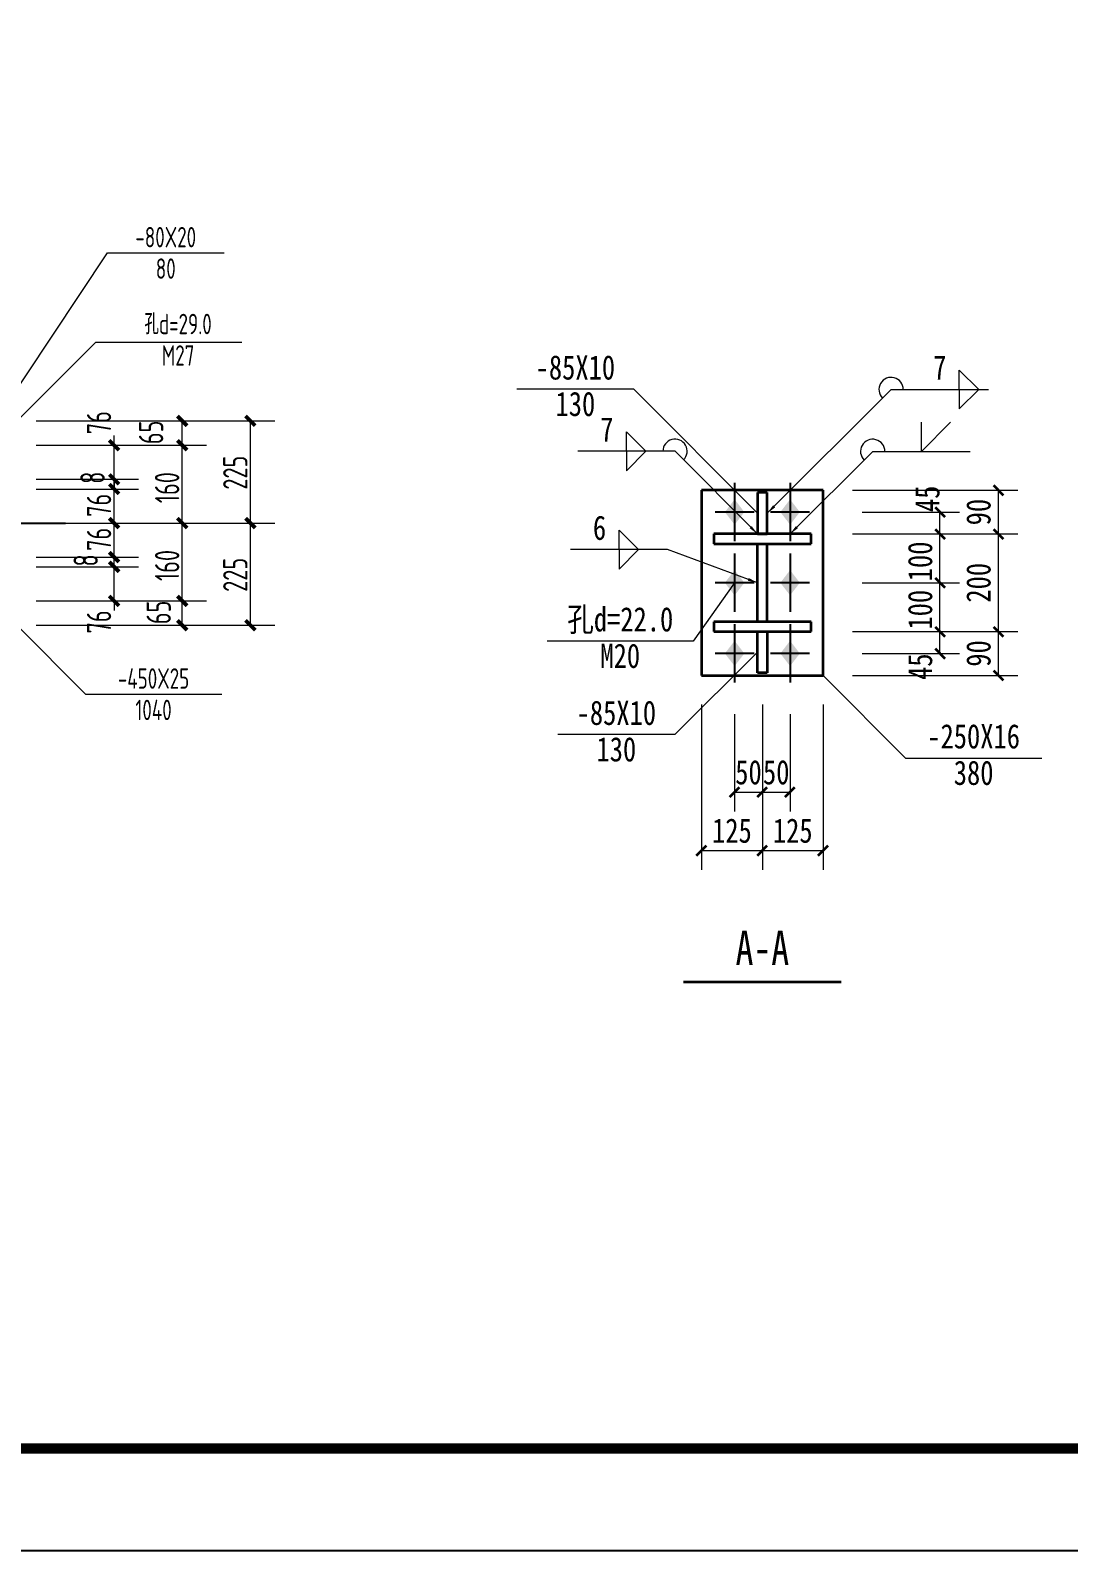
# Model space of a CAD drawing. Extents: x 19118 to 566552, y -1188739 to 92943.
# Drawn here: x 114376 to 125045, y -1057232 to -1041610 of the extents above; entities that cross this region are included whole.
import ezdxf
from ezdxf.enums import TextEntityAlignment as Align

# ---------------------------------------------------------------- set-up
doc = ezdxf.new("R2010")
doc.units = 0
doc.header["$LTSCALE"] = 1000
doc.header["$MEASUREMENT"] = 0
doc.linetypes.add('线型2', pattern=[5, 3, -2])
doc.layers.get('0').update_dxf_attribs({"linetype": 'CONTINUOUS'})
doc.layers.add('10', color=7, linetype='CONTINUOUS')
doc.layers.add('PUB_TITLE', color=4, linetype='CONTINUOUS')
for name, color, linetype, lineweight in [('尺寸标注', 9, 'CONTINUOUS', 18), ('层10', 7, 'CONTINUOUS', 35), ('层1000', 2, 'CONTINUOUS', 35), ('焊缝标注', 9, 'CONTINUOUS', 18), ('螺栓孔标注', 9, 'CONTINUOUS', 18), ('钢板标注', 9, 'CONTINUOUS', 18)]:
    doc.layers.add(name, color=color, linetype=linetype, lineweight=lineweight)
doc.styles.add('PkpmHz', font='Pkpmeng', dxfattribs={"width": 0.7, "bigfont": 'hztxt'})
doc.styles.add('宋体', font='SimSun.ttf', dxfattribs={"width": 0.8})

msp = doc.modelspace()

# ---------------------------------------------------------------- hatches: boundary and pattern name
at = {"layer": '层10'}
for points in [[(121612.57, -1046429.58), (121512.57, -1046559.58), (121612.57, -1046689.58), (121712.57, -1046559.58), (121612.57, -1046429.58)], [(122182.57, -1046429.58), (122082.57, -1046559.58), (122182.57, -1046689.58), (122282.57, -1046559.58), (122182.57, -1046429.58)], [(121612.57, -1047156.17), (121512.57, -1047286.17), (121612.57, -1047416.17), (121712.57, -1047286.17), (121612.57, -1047156.17)], [(122182.57, -1047156.17), (122082.57, -1047286.17), (122182.57, -1047416.17), (122282.57, -1047286.17), (122182.57, -1047156.17)], [(121612.57, -1047882.77), (121512.57, -1048012.77), (121612.57, -1048142.77), (121712.57, -1048012.77), (121612.57, -1047882.77)], [(122182.57, -1047882.77), (122082.57, -1048012.77), (122182.57, -1048142.77), (122282.57, -1048012.77), (122182.57, -1047882.77)]]:
    msp.add_hatch(color=1, dxfattribs=at).paths.add_polyline_path(points)
at = {"layer": '焊缝标注'}
for points in [[(121947.57, -1046572.08), (122028.92, -1046512.01), (122007.71, -1046490.78), (121947.57, -1046572.08)], [(121847.57, -1046784.58), (121787.57, -1046703.19), (121766.33, -1046724.38), (121847.57, -1046784.58)], [(122182.57, -1046784.58), (122263.92, -1046724.51), (122242.71, -1046703.28), (122182.57, -1046784.58)], [(121847.57, -1047286.17), (121758.97, -1047237.45), (121748.57, -1047265.6), (121847.57, -1047286.17)]]:
    msp.add_hatch(color=256, dxfattribs=at).paths.add_polyline_path(points)

# ---------------------------------------------------------------- linework, layer by layer
at = {"color": 0, "linetype": 'ByBlock', "const_width": 40}
for points in [[(115986.48, -1045672.65), (115886.48, -1045572.65)], [(116686.48, -1045672.65), (116586.48, -1045572.65)], [(115186.48, -1045822.65), (115286.48, -1045922.65)], [(115886.48, -1045822.65), (115986.48, -1045922.65)], [(115986.48, -1045922.65), (115886.48, -1045822.65)], [(115286.48, -1046272.65), (115186.48, -1046172.65)], [(115286.48, -1046272.65), (115186.48, -1046172.65)], [(115186.48, -1046272.65), (115286.48, -1046372.65)], [(115286.48, -1046372.65), (115186.48, -1046272.65)], [(115186.48, -1046622.65), (115286.48, -1046722.65)], [(115286.48, -1046722.65), (115186.48, -1046622.65)], [(115886.48, -1046622.65), (115986.48, -1046722.65)], [(115986.48, -1046722.65), (115886.48, -1046622.65)], [(116586.48, -1046622.65), (116686.48, -1046722.65)], [(116686.48, -1046722.65), (116586.48, -1046622.65)], [(115186.48, -1046972.65), (115286.48, -1047072.65)], [(115286.48, -1047072.65), (115186.48, -1046972.65)], [(115186.48, -1047072.65), (115286.48, -1047172.65)], [(115186.48, -1047072.65), (115286.48, -1047172.65)], [(115286.48, -1047522.65), (115186.48, -1047422.65)], [(115886.48, -1047422.65), (115986.48, -1047522.65)], [(115986.48, -1047522.65), (115886.48, -1047422.65)], [(115886.48, -1047672.65), (115986.48, -1047772.65)], [(116586.48, -1047672.65), (116686.48, -1047772.65)]]:
    msp.add_lwpolyline(points, dxfattribs=at)
at = {"layer": '10', "color": 7, "linetype": '线型2', "ltscale": 100}
msp.add_line((108536.48, -1046672.65), (114736.48, -1046672.65), dxfattribs=at)
at = {"layer": 'PUB_TITLE'}
msp.add_lwpolyline([(77811.65, -1057232.25), (210216.65, -1057232.25), (210216.65, -994862.25), (77811.65, -994862.25)], close=True, dxfattribs=at)
at = {"layer": 'PUB_TITLE', "const_width": 105}
msp.add_lwpolyline([(80436.65, -1056182.25), (209166.65, -1056182.25), (209166.65, -995912.25), (80436.65, -995912.25)], close=True, dxfattribs=at)
at = {"layer": '尺寸标注', "linetype": 'Continuous'}
for p, q in [((114436.48, -1045622.65), (116886.48, -1045622.65)), ((114436.48, -1045622.65), (116186.48, -1045622.65)), ((115236.48, -1045872.65), (115236.48, -1045772.65)), ((115936.48, -1045872.65), (115936.48, -1045622.65)), ((116636.48, -1046672.65), (116636.48, -1045622.65)), ((114436.48, -1045872.65), (116186.48, -1045872.65)), ((114436.48, -1045872.65), (116186.48, -1045872.65)), ((114436.48, -1045872.65), (115486.48, -1045872.65)), ((115236.48, -1046222.65), (115236.48, -1045872.65)), ((115936.48, -1046672.65), (115936.48, -1045872.65)), ((114436.48, -1046222.65), (115486.48, -1046222.65)), ((114436.48, -1046222.65), (115486.48, -1046222.65)), ((115236.48, -1046222.65), (115236.48, -1046322.65)), ((115236.48, -1046322.65), (115236.48, -1046222.65)), ((114436.48, -1046322.65), (115486.48, -1046322.65)), ((114436.48, -1046322.65), (115486.48, -1046322.65)), ((115236.48, -1046672.65), (115236.48, -1046322.65)), ((114436.48, -1046672.65), (116886.48, -1046672.65)), ((114436.48, -1046672.65), (116886.48, -1046672.65)), ((114436.48, -1046672.65), (116186.48, -1046672.65)), ((114436.48, -1046672.65), (116186.48, -1046672.65)), ((114436.48, -1046672.65), (115486.48, -1046672.65)), ((114436.48, -1046672.65), (115486.48, -1046672.65)), ((115236.48, -1047022.65), (115236.48, -1046672.65)), ((115936.48, -1047472.65), (115936.48, -1046672.65)), ((116636.48, -1047722.65), (116636.48, -1046672.65)), ((114436.48, -1047022.65), (115486.48, -1047022.65)), ((114436.48, -1047022.65), (115486.48, -1047022.65)), ((115236.48, -1047122.65), (115236.48, -1047022.65)), ((115236.48, -1047122.65), (115236.48, -1047022.65)), ((114436.48, -1047122.65), (115486.48, -1047122.65)), ((114436.48, -1047122.65), (115486.48, -1047122.65)), ((115236.48, -1047472.65), (115236.48, -1047122.65)), ((114436.48, -1047472.65), (116186.48, -1047472.65)), ((114436.48, -1047472.65), (116186.48, -1047472.65)), ((114436.48, -1047472.65), (115486.48, -1047472.65)), ((115236.48, -1047472.65), (115236.48, -1047572.65)), ((115936.48, -1047722.65), (115936.48, -1047472.65)), ((114436.48, -1047722.65), (116886.48, -1047722.65)), ((114436.48, -1047722.65), (116186.48, -1047722.65))]:
    msp.add_line(p, q, dxfattribs=at)
at = {"layer": '尺寸标注', "lineweight": 9}
for p, q in [((122822.57, -1046334.58), (124522.57, -1046334.58)), ((124322.57, -1046784.58), (124322.57, -1046334.58)), ((122922.57, -1046559.58), (123922.57, -1046559.58)), ((123722.57, -1046784.58), (123722.57, -1046559.58)), ((122822.57, -1046784.58), (124522.57, -1046784.58)), ((122822.57, -1046784.58), (124522.57, -1046784.58)), ((122922.57, -1046784.58), (123922.57, -1046784.58)), ((122922.57, -1046784.58), (123922.57, -1046784.58)), ((123722.57, -1047109.58), (123722.57, -1046784.58)), ((124322.57, -1047787.77), (124322.57, -1046784.58)), ((123722.57, -1047286.17), (123722.57, -1047109.58)), ((122922.57, -1047286.17), (123922.57, -1047286.17)), ((122922.57, -1047286.17), (123922.57, -1047286.17)), ((123722.57, -1047787.77), (123722.57, -1047286.17)), ((122822.57, -1047787.77), (124522.57, -1047787.77)), ((122822.57, -1047787.77), (124522.57, -1047787.77)), ((122922.57, -1047787.77), (123922.57, -1047787.77)), ((122922.57, -1047787.77), (123922.57, -1047787.77)), ((123722.57, -1048012.77), (123722.57, -1047787.77)), ((124322.57, -1048237.77), (124322.57, -1047787.77)), ((122922.57, -1048012.77), (123922.57, -1048012.77)), ((122822.57, -1048237.77), (124522.57, -1048237.77)), ((121272.57, -1048537.77), (121272.57, -1050237.77)), ((121897.57, -1048537.77), (121897.57, -1050237.77)), ((121897.57, -1048537.77), (121897.57, -1050237.77)), ((122522.57, -1048537.77), (122522.57, -1050237.77)), ((121612.57, -1048637.77), (121612.57, -1049637.77)), ((121897.57, -1048637.77), (121897.57, -1049637.77)), ((121897.57, -1048637.77), (121897.57, -1049637.77)), ((122182.57, -1048637.77), (122182.57, -1049637.77)), ((121612.57, -1049437.77), (121897.57, -1049437.77)), ((121897.57, -1049437.77), (122182.57, -1049437.77)), ((121272.57, -1050037.77), (121897.57, -1050037.77)), ((121897.57, -1050037.77), (122522.57, -1050037.77))]:
    msp.add_line(p, q, dxfattribs=at)
at = {"layer": '尺寸标注', "lineweight": 35}
for p, q in [((124272.57, -1046284.58), (124372.57, -1046384.58)), ((123672.57, -1046509.58), (123772.57, -1046609.58)), ((123672.57, -1046734.58), (123772.57, -1046834.58)), ((123672.57, -1046734.58), (123772.57, -1046834.58)), ((124272.57, -1046734.58), (124372.57, -1046834.58)), ((124272.57, -1046734.58), (124372.57, -1046834.58)), ((123672.57, -1047236.17), (123772.57, -1047336.17)), ((123672.57, -1047236.17), (123772.57, -1047336.17)), ((123672.57, -1047737.77), (123772.57, -1047837.77)), ((123672.57, -1047737.77), (123772.57, -1047837.77)), ((124272.57, -1047737.77), (124372.57, -1047837.77)), ((124272.57, -1047737.77), (124372.57, -1047837.77)), ((123672.57, -1047962.77), (123772.57, -1048062.77)), ((124272.57, -1048187.77), (124372.57, -1048287.77)), ((121562.57, -1049487.77), (121662.57, -1049387.77)), ((121847.57, -1049487.77), (121947.57, -1049387.77)), ((121847.57, -1049487.77), (121947.57, -1049387.77)), ((122132.57, -1049487.77), (122232.57, -1049387.77)), ((121222.57, -1050087.77), (121322.57, -1049987.77)), ((121847.57, -1050087.77), (121947.57, -1049987.77)), ((121847.57, -1050087.77), (121947.57, -1049987.77)), ((122472.57, -1050087.77), (122572.57, -1049987.77))]:
    msp.add_line(p, q, dxfattribs=at)
at = {"layer": '尺寸标注', "color": 3, "lineweight": 35}
for p, q in [((122397.57, -1046784.58), (121397.57, -1046784.58)), ((121397.57, -1046784.58), (121397.57, -1046884.58)), ((122397.57, -1046884.58), (122397.57, -1046784.58)), ((121397.57, -1046884.58), (122397.57, -1046884.58)), ((121847.57, -1047687.77), (121847.57, -1046884.58)), ((121947.57, -1047687.77), (121947.57, -1046884.58)), ((122397.57, -1047687.77), (121397.57, -1047687.77)), ((121397.57, -1047687.77), (121397.57, -1047787.77)), ((121397.57, -1047787.77), (122397.57, -1047787.77)), ((122397.57, -1047787.77), (122397.57, -1047687.77))]:
    msp.add_line(p, q, dxfattribs=at)
at = {"layer": '层10', "color": 9, "lineweight": 25}
for p, q in [((121612.57, -1046259.58), (121612.57, -1046859.58)), ((122182.57, -1046259.58), (122182.57, -1046859.58)), ((121812.57, -1046559.58), (121412.57, -1046559.58)), ((122382.57, -1046559.58), (121982.57, -1046559.58)), ((121612.57, -1046986.17), (121612.57, -1047586.17)), ((122182.57, -1046986.17), (122182.57, -1047586.17)), ((121812.57, -1047286.17), (121412.57, -1047286.17)), ((122382.57, -1047286.17), (121982.57, -1047286.17)), ((121612.57, -1047712.77), (121612.57, -1048312.77)), ((122182.57, -1047712.77), (122182.57, -1048312.77)), ((121812.57, -1048012.77), (121412.57, -1048012.77)), ((122382.57, -1048012.77), (121982.57, -1048012.77))]:
    msp.add_line(p, q, dxfattribs=at)
at = {"layer": '层10'}
msp.add_line((121087.57, -1051387.77), (122707.57, -1051387.77), dxfattribs=at)
at = {"layer": '层1000'}
for p, q in [((122522.57, -1046334.58), (121272.57, -1046334.58)), ((121272.57, -1046334.58), (121272.57, -1048237.77)), ((121947.57, -1046359.58), (121847.57, -1046359.58)), ((121847.57, -1046359.58), (121847.57, -1046784.58)), ((121947.57, -1046784.58), (121947.57, -1046359.58)), ((122522.57, -1048237.77), (122522.57, -1046334.58)), ((121847.57, -1046784.58), (121947.57, -1046784.58)), ((121847.57, -1047787.77), (121947.57, -1047787.77)), ((121847.57, -1048212.77), (121847.57, -1047787.77)), ((121947.57, -1047787.77), (121947.57, -1048212.77)), ((121272.57, -1048237.77), (122522.57, -1048237.77)), ((121947.57, -1048212.77), (121847.57, -1048212.77))]:
    msp.add_line(p, q, dxfattribs=at)
at = {"layer": '焊缝标注'}
for p, q in [((123920.87, -1045099.79), (124120.87, -1045299.79)), ((123920.87, -1045299.79), (123920.87, -1045099.79)), ((121947.57, -1046572.08), (123220.87, -1045299.79)), ((123220.87, -1045299.79), (124220.87, -1045299.79)), ((123920.87, -1045499.79), (124120.87, -1045299.79)), ((123920.87, -1045299.79), (123920.87, -1045499.79)), ((120700.06, -1045935.04), (120500.06, -1045735.04)), ((120500.06, -1045935.04), (120500.06, -1045735.04)), ((123531.44, -1045936.39), (123531.44, -1045636.39)), ((123531.44, -1045936.39), (123831.44, -1045636.39)), ((121000.06, -1045935.04), (120000.06, -1045935.04)), ((120700.06, -1045935.04), (120500.06, -1046135.04)), ((120500.06, -1045935.04), (120500.06, -1046135.04)), ((121847.57, -1046784.58), (121000.06, -1045935.04)), ((122182.57, -1046784.58), (123031.44, -1045936.39)), ((123031.44, -1045936.39), (124031.44, -1045936.39)), ((120624.62, -1046945.26), (120424.62, -1046745.26)), ((120424.62, -1046945.26), (120424.62, -1046745.26)), ((120924.62, -1046945.26), (119924.62, -1046945.26)), ((120624.62, -1046945.26), (120424.62, -1047145.26)), ((120424.62, -1046945.26), (120424.62, -1047145.26)), ((121847.57, -1047286.17), (120924.62, -1046945.26))]:
    msp.add_line(p, q, dxfattribs=at)
for centre, start, end in [((123220.87, -1045299.79), 0, 224.977188), ((121000.06, -1045935.04), 314.931549, 180), ((123031.44, -1045936.39), 0, 224.977188)]:
    msp.add_arc(centre, 125, start, end, dxfattribs=at)
at = {"layer": '螺栓孔标注', "ltscale": 100}
for p, q in [((113986.48, -1045872.65), (115047.56, -1044812.42)), ((115047.56, -1044812.42), (116547.56, -1044812.42))]:
    msp.add_line(p, q, dxfattribs=at)
at = {"layer": '螺栓孔标注'}
for p, q in [((121612.57, -1047286.17), (121187.47, -1047886.19)), ((121187.47, -1047886.19), (119687.47, -1047886.19))]:
    msp.add_line(p, q, dxfattribs=at)
at = {"layer": '螺栓孔标注', "linetype": 'Continuous', "const_width": 10}
msp.add_lwpolyline([(121617.57, -1047286.17, 1), (121607.57, -1047286.17, 1)], format="xyb", close=True, dxfattribs=at)
at = {"layer": '钢板标注', "ltscale": 100}
for p, q in [((113986.48, -1045672.65), (115166.97, -1043896.12)), ((115166.97, -1043896.12), (116366.97, -1043896.12)), ((114236.48, -1047722.65), (114941.61, -1048431.73)), ((114941.61, -1048431.73), (116341.61, -1048431.73))]:
    msp.add_line(p, q, dxfattribs=at)
at = {"layer": '钢板标注'}
for p, q in [((120576.3, -1045297.77), (119376.3, -1045297.77)), ((121847.57, -1046572.08), (120576.3, -1045297.77)), ((121847.57, -1048000.27), (120997.36, -1048847.11)), ((122522.57, -1048237.77), (123368.73, -1049088.66)), ((120997.36, -1048847.11), (119797.36, -1048847.11)), ((123368.73, -1049088.66), (124768.73, -1049088.66))]:
    msp.add_line(p, q, dxfattribs=at)
at = {"layer": '钢板标注', "linetype": 'Continuous', "const_width": 10}
for points in [[(121852.57, -1046572.08, 1), (121842.57, -1046572.08, 1)], [(121852.57, -1048000.27, 1), (121842.57, -1048000.27, 1)], [(122527.57, -1048237.77, 1), (122517.57, -1048237.77, 1)]]:
    msp.add_lwpolyline(points, format="xyb", close=True, dxfattribs=at)

# ---------------------------------------------------------------- texts
at = {"layer": '尺寸标注'}
for s, rotation, style, width, p in [('76', 90, 'PkpmHz', 0.7, (115206.23, -1045760.09)), ('65', 90, 'PkpmHz', 0.7, (115741.3, -1045862.08)), ('225', 90, 'PkpmHz', 0.7, (116606.48, -1046329.38)), ('8', 90, 'PkpmHz', 0.7, (115139.49, -1046269.77)), ('160', 90, 'PkpmHz', 0.7, (115906.48, -1046467.85)), ('76', 90, 'PkpmHz', 0.7, (115206.48, -1046608.71)), ('45', 89.999998, '宋体', 0.8, (123717.57, -1046559.58)), ('76', 90, 'PkpmHz', 0.7, (115206.48, -1046958.71)), ('8', 90, 'PkpmHz', 0.7, (115069.45, -1047119.77)), ('160', 90, 'PkpmHz', 0.7, (115906.48, -1047267.85)), ('225', 90, 'PkpmHz', 0.7, (116606.48, -1047379.38)), ('65', 90, 'PkpmHz', 0.7, (115819.42, -1047712.08)), ('76', 90, 'PkpmHz', 0.7, (115206.23, -1047807.34))]:
    msp.add_text(s, height=250, rotation=rotation, dxfattribs=dict(at, style=style, width=width)).set_placement(p)
at = {"layer": '尺寸标注', "style": '宋体', "width": 0.8}
for s, p in [('90', (124317.57, -1046559.58)), ('100', (123717.57, -1047066.46)), ('200', (124317.57, -1047286.17)), ('100', (123717.57, -1047562.82)), ('90', (124317.57, -1048012.77))]:
    msp.add_text(s, height=250, rotation=89.999998, dxfattribs=at).set_placement(p, align=Align.BOTTOM_CENTER)
msp.add_text('45', height=250, rotation=89.999998, dxfattribs=at).set_placement((123717.57, -1048012.77), align=Align.BOTTOM_RIGHT)
for s, p in [('50', (121755.07, -1049432.77)), ('50', (122040.07, -1049432.77)), ('125', (121585.07, -1050032.77)), ('125', (122210.07, -1050032.77))]:
    msp.add_text(s, height=250, dxfattribs=at).set_placement(p, align=Align.BOTTOM_CENTER)
at = {"layer": '层10', "style": '宋体', "width": 0.771429}
msp.add_text('A-A', height=350, dxfattribs=at).set_placement((121897.57, -1051037.77), align=Align.MIDDLE_CENTER)
at = {"layer": '焊缝标注', "style": '宋体', "width": 0.8}
for s, p in [('7', (123720.87, -1045274.79)), ('7', (120300.06, -1045910.04)), ('6', (120224.62, -1046920.26))]:
    msp.add_text(s, height=250, dxfattribs=at).set_placement(p, align=Align.BOTTOM_CENTER)
at = {"layer": '螺栓孔标注', "color": 6, "style": 'PkpmHz', "width": 0.71}
msp.add_text('孔d=29.0', height=210, dxfattribs=at).set_placement((115893.59, -1044731.97), align=Align.CENTER)
msp.add_text('M27', height=210, dxfattribs=at).set_placement((115893.59, -1044845.2), align=Align.TOP_CENTER)
at = {"layer": '螺栓孔标注', "style": '宋体', "width": 0.8}
msp.add_text('孔d=22.0', height=250, dxfattribs=at).set_placement((120437.47, -1047861.19), align=Align.BOTTOM_CENTER)
msp.add_text('M20', height=250, dxfattribs=at).set_placement((120437.47, -1047911.19), align=Align.TOP_CENTER)
at = {"layer": '钢板标注', "style": 'PkpmHz', "width": 0.71}
for s, p in [('-80X20', (115766.97, -1043839.5)), ('-450X25', (115641.61, -1048375.11))]:
    msp.add_text(s, height=210, dxfattribs=at).set_placement(p, align=Align.CENTER)
at = {"layer": '钢板标注'}
for s, height, style, width, p in [('80', 210, 'PkpmHz', 0.71, (115766.97, -1043952.73)), ('130', 250, '宋体', 0.8, (119976.3, -1045322.77)), ('1040', 210, 'PkpmHz', 0.71, (115641.61, -1048488.34)), ('130', 250, '宋体', 0.8, (120397.36, -1048872.11)), ('380', 250, '宋体', 0.8, (124068.73, -1049113.66))]:
    msp.add_text(s, height=height, dxfattribs=dict(at, style=style, width=width)).set_placement(p, align=Align.TOP_CENTER)
at = {"layer": '钢板标注', "style": '宋体', "width": 0.8}
for s, p in [('-85X10', (119976.3, -1045272.77)), ('-85X10', (120397.36, -1048822.11)), ('-250X16', (124068.73, -1049063.66))]:
    msp.add_text(s, height=250, dxfattribs=at).set_placement(p, align=Align.BOTTOM_CENTER)

doc.saveas('drawing.dxf')
